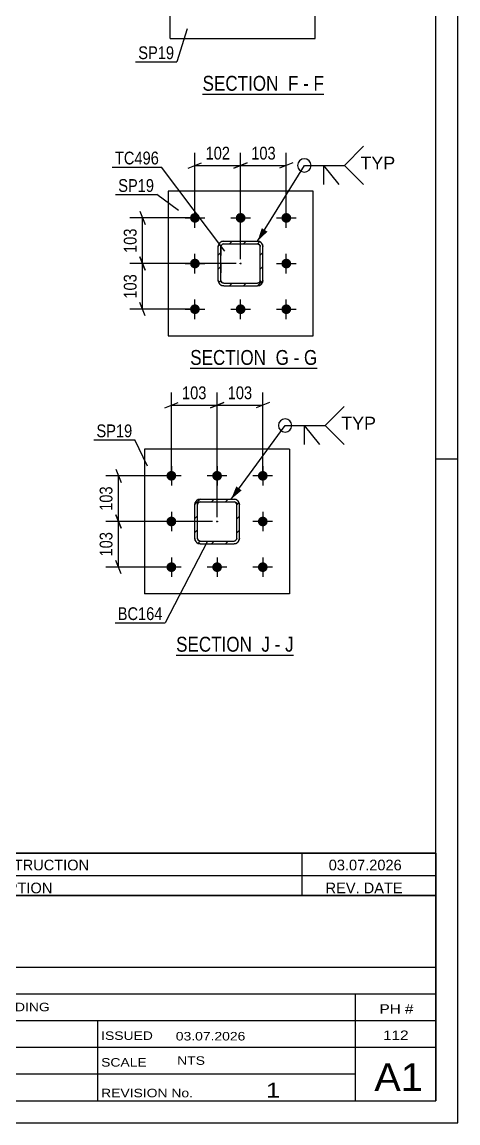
# Model space of a CAD drawing. Header units: millimetres. Extents: x 0 to 841, y 0 to 594.
# Drawn here: x 743.2 to 841, y 0 to 247.1 of the extents above; entities that cross this region are included whole.
import ezdxf

# ---------------------------------------------------------------- set-up
doc = ezdxf.new("R2010")
doc.units = ezdxf.units.MM
doc.linetypes.add('DXK_LINE_DOT2', pattern=[3.9198, 1.9599, -1.9599])
doc.linetypes.add('DXK_LINE_DOT3', pattern=[5.9187, 2.979, -0.9799, 0.9799, -0.9799])
doc.styles.add('Arial', font='ARIAL.TTF', dxfattribs={"height": 0.2})
doc.styles.add('Arial Narrow', font='ARIALN.TTF', dxfattribs={"height": 0.2})

# ---------------------------------------------------------------- blocks, each defined once
blk = doc.blocks.new('Unknown-761549663-1133')
at = {"color": 5, "linetype": 'Continuous'}
for p, q in [((841, 0), (841, 594)), ((836, 5), (836, 589)), ((841, 149), (836, 149)), ((5, 5), (836, 5)), ((0, 0), (841, 0))]:
    blk.add_line(p, q, dxfattribs=at)
blk = doc.blocks.new('Unknown-761549663-20040')
at = {"color": 7, "linetype": 'Continuous'}
for p, q in [((676, 51.05), (676, 5)), ((676, 51.05), (836, 51.05)), ((836, 51), (836, 5)), ((676, 35), (836, 35)), ((716.14, 35), (716.14, 5)), ((676, 29), (836, 29)), ((818, 5.05), (818, 29.05)), ((676, 23), (836, 23)), ((760.14, 23), (760.14, 5)), ((676, 17), (836, 17)), ((676, 11), (818, 11)), ((676, 5), (836, 5))]:
    blk.add_line(p, q, dxfattribs=at)
at = {"color": 7, "style": 'Arial Narrow'}
for s, height, width, p in [('DRAWING TITLE', 1.9089, 1.425378, (680.88, 30.61)), ('TRUSS', 1.909, 1.425378, (717.81, 30.59)), ('CONTRACT', 1.909, 1.425378, (680.88, 24.71)), ('TERMINAL BUILDING', 1.9089, 1.425378, (718.06, 25.07)), ('MODELLED BY', 1.9089, 1.425378, (680.88, 18.98)), ('GSK', 1.909, 1.425378, (717.88, 19.04)), ('ISSUED', 1.909, 1.425378, (760.94, 18.64)), ('03.07.2026', 1.909, 1.425378, (777.69, 18.52)), ('CONTRACT NO', 1.9089, 1.425378, (680.88, 12.66)), ('AN-C-1376', 1.909, 1.425378, (718.23, 12.78)), ('SCALE', 1.909, 1.425378, (760.94, 12.65)), ('A1', 6.204, 1.25, (822.24, 7.2)), ('DRAWING No', 1.909, 1.425378, (680.56, 7)), ('[TR.639]', 1.909, 1.425378, (718.46, 6.99)), ('REVISION No.', 1.9089, 1.425378, (760.94, 5.77)), ('1', 3.34, 1.5, (797.91, 5.68))]:
    blk.add_text(s, height=height, dxfattribs=dict(at, width=width)).set_placement(p)
at = {"color": 7, "linetype": 'Continuous', "style": 'Arial Narrow'}
for s, height, width, p in [('PH #', 2.1, 1.42538, (823.4, 24.55)), ('112', 2.1, 1.42538, (824.19, 18.65)), ('NTS', 1.909, 1.425378, (778, 13.05))]:
    blk.add_text(s, height=height, dxfattribs=dict(at, width=width)).set_placement(p)
blk = doc.blocks.new('Unknown-761549663-20041')
at = {"color": 7, "linetype": 'Continuous'}
for p, q in [((676, 60.55), (836, 60.55)), ((836, 60.55), (676, 60.55)), ((676, 60.55), (676, 55.55)), ((685, 60.55), (685, 55.55)), ((709, 60.55), (709, 55.55)), ((806, 60.55), (806, 55.55)), ((836, 60.55), (836, 55.55)), ((676, 55.55), (836, 55.55)), ((676, 55.55), (676, 51.05)), ((676, 55.55), (836, 55.55)), ((685, 55.55), (685, 51.05)), ((709, 55.55), (709, 51.05)), ((806, 55.55), (806, 51.05)), ((836, 55.55), (836, 51.05)), ((836, 51.05), (676, 51.05))]:
    blk.add_line(p, q, dxfattribs=at)
at = {"color": 7, "linetype": 'Continuous', "style": 'Arial Narrow'}
for s, height, width, p in [('1', 2.39, 1.196471, (679.16, 56.7)), ('0', 2.39, 1.196471, (694, 56.7)), ('ISSUED FOR CONSTRUCTION', 2.3861, 1.196471, (711, 56.7)), ('03.07.2026', 2.386, 1.196471, (812, 56.7)), ('No', 2.386, 1.2, (677.54, 51.55)), ('REV MARK', 2.386, 1.2, (686, 51.55)), ('REVISION DESCRIPTION', 2.3861, 1.2, (711, 51.55)), ('REV. DATE', 2.386, 1.2, (811.28, 51.55))]:
    blk.add_text(s, height=height, dxfattribs=dict(at, width=width)).set_placement(p)
blk = doc.blocks.new('Unknown-761549663-16 - 16524')
at = {"color": 6, "linetype": 'Continuous'}
blk.add_line((783.7, 230.91), (810.91, 230.91), dxfattribs=at)
at = {"color": 0, "linetype": 'Continuous'}
blk.add_wipeout([(801.81, 231.66), (801.81, 235.16), (783.7, 235.16), (783.7, 231.66)], dxfattribs=at)
at = {"color": 7, "linetype": 'Continuous', "style": 'Arial Narrow'}
blk.add_text('SECTION ', height=3.34, dxfattribs=at).set_placement((783.7, 231.66))
at = {"color": 0, "linetype": 'Continuous'}
blk.add_wipeout([(805.2, 231.66), (805.2, 235.16), (802.86, 235.16), (802.86, 231.66)], dxfattribs=at)
blk.add_wipeout([(807.52, 231.66), (807.52, 235.16), (806.25, 235.16), (806.25, 231.66)], dxfattribs=at)
at = {"color": 7, "linetype": 'Continuous', "style": 'Arial Narrow'}
blk.add_text('F', height=3.34, dxfattribs=at).set_placement((802.86, 231.66))
at = {"color": 0, "linetype": 'Continuous'}
blk.add_wipeout([(810.91, 231.66), (810.91, 235.16), (808.57, 235.16), (808.57, 231.66)], dxfattribs=at)
at = {"color": 7, "linetype": 'Continuous', "style": 'Arial Narrow'}
for s, p in [('F', (808.57, 231.66)), ('-', (806.25, 231.66))]:
    blk.add_text(s, height=3.34, dxfattribs=at).set_placement(p)
blk = doc.blocks.new('Unknown-761549663-25 - 16659')
at = {"color": 6, "linetype": 'Continuous'}
blk.add_line((780.92, 169.38), (809.42, 169.38), dxfattribs=at)
at = {"color": 0, "linetype": 'Continuous'}
blk.add_wipeout([(799.03, 170.13), (799.03, 173.63), (780.92, 173.63), (780.92, 170.13)], dxfattribs=at)
at = {"color": 7, "linetype": 'Continuous', "style": 'Arial Narrow'}
blk.add_text('SECTION ', height=3.34, dxfattribs=at).set_placement((780.92, 170.13))
at = {"color": 0, "linetype": 'Continuous'}
blk.add_wipeout([(803.07, 170.13), (803.07, 173.63), (800.08, 173.63), (800.08, 170.13)], dxfattribs=at)
at = {"color": 7, "linetype": 'Continuous', "style": 'Arial Narrow'}
blk.add_text('G', height=3.34, dxfattribs=at).set_placement((800.08, 170.13))
at = {"color": 0, "linetype": 'Continuous'}
blk.add_wipeout([(805.39, 170.13), (805.39, 173.63), (804.12, 173.63), (804.12, 170.13)], dxfattribs=at)
blk.add_wipeout([(809.42, 170.13), (809.42, 173.63), (806.44, 173.63), (806.44, 170.13)], dxfattribs=at)
at = {"color": 7, "linetype": 'Continuous', "style": 'Arial Narrow'}
for s, p in [('G', (806.44, 170.13)), ('-', (804.12, 170.13))]:
    blk.add_text(s, height=3.34, dxfattribs=at).set_placement(p)
blk = doc.blocks.new('Unknown-761549663-46 - 16930')
at = {"color": 6, "linetype": 'Continuous'}
blk.add_line((777.76, 105.02), (804.12, 105.02), dxfattribs=at)
at = {"color": 0, "linetype": 'Continuous'}
blk.add_wipeout([(795.86, 105.77), (795.86, 109.27), (777.76, 109.27), (777.76, 105.77)], dxfattribs=at)
at = {"color": 7, "linetype": 'Continuous', "style": 'Arial Narrow'}
blk.add_text('SECTION ', height=3.34, dxfattribs=at).set_placement((777.76, 105.77))
at = {"color": 0, "linetype": 'Continuous'}
blk.add_wipeout([(798.83, 105.77), (798.83, 109.27), (796.91, 109.27), (796.91, 105.77)], dxfattribs=at)
at = {"color": 7, "linetype": 'Continuous', "style": 'Arial Narrow'}
blk.add_text('J', height=3.34, dxfattribs=at).set_placement((796.91, 105.77))
at = {"color": 0, "linetype": 'Continuous'}
blk.add_wipeout([(801.16, 105.77), (801.16, 109.27), (799.88, 109.27), (799.88, 105.77)], dxfattribs=at)
blk.add_wipeout([(804.12, 105.77), (804.12, 109.27), (802.21, 109.27), (802.21, 105.77)], dxfattribs=at)
at = {"color": 7, "linetype": 'Continuous', "style": 'Arial Narrow'}
for s, p in [('J', (802.21, 105.77)), ('-', (799.88, 105.77))]:
    blk.add_text(s, height=3.34, dxfattribs=at).set_placement(p)
blk = doc.blocks.new('Part-761549663-16557 - 16524')
at = {"color": 2, "linetype": 'Continuous'}
for p, q in [((776.45, 243.35), (776.45, 275.85)), ((776.45, 275.85), (808.95, 275.85)), ((808.95, 243.35), (808.95, 275.85)), ((776.45, 243.35), (808.95, 243.35))]:
    blk.add_line(p, q, dxfattribs=at)
blk = doc.blocks.new('Part-761549663-16690 - 16659')
at = {"color": 2, "linetype": 'Continuous'}
for p, q in [((775.98, 209.13), (775.98, 176.63)), ((808.48, 209.13), (775.98, 209.13)), ((808.48, 176.63), (808.48, 209.13)), ((775.98, 176.63), (808.48, 176.63))]:
    blk.add_line(p, q, dxfattribs=at)
blk = doc.blocks.new('Part-761549663-16673 - 16659')
at = {"linetype": 'Continuous'}
h = blk.add_hatch(dxfattribs=at)
h.set_pattern_fill('', scale=0.7, style=0, pattern_type=0)
h.set_pattern_definition([(45, (796.0334, 187.8789), (-1.57154, 1.57154), [])])
h.paths.add_polyline_path([(788.43, 187.88), (796.03, 187.88), (796.49, 187.97), (796.88, 188.23), (797.14, 188.62), (797.23, 189.08), (797.23, 196.68), (797.14, 197.14), (796.88, 197.53), (796.49, 197.79), (796.03, 197.88), (788.43, 197.88), (787.97, 197.79), (787.58, 197.53), (787.32, 197.14), (787.23, 196.68), (787.23, 189.08), (787.32, 188.62), (787.58, 188.23), (787.97, 187.97)])
h.paths.add_polyline_path([(787.88, 188.85), (787.83, 189.08), (787.83, 196.68), (787.88, 196.91), (788.01, 197.1), (788.2, 197.23), (788.43, 197.28), (796.03, 197.28), (796.26, 197.23), (796.46, 197.1), (796.59, 196.91), (796.63, 196.68), (796.63, 189.08), (796.59, 188.85), (796.46, 188.65), (796.26, 188.52), (796.03, 188.48), (788.43, 188.48), (788.2, 188.52), (788.01, 188.65)])
blk.add_hatch(color=30, dxfattribs=at).paths.add_polyline_path([(792.23, 192.78, -1), (792.23, 192.98, -1)])
at = {"color": 7, "linetype": 'DXK_LINE_DOT2'}
for p, q in [((787.97, 197.79), (788.43, 197.88)), ((788.43, 197.88), (796.03, 197.88)), ((796.03, 197.88), (796.49, 197.79)), ((787.23, 196.68), (787.32, 197.14)), ((787.23, 189.08), (787.23, 196.68)), ((787.88, 196.91), (787.83, 196.68)), ((787.83, 196.68), (787.83, 189.08)), ((788.01, 197.1), (787.88, 196.91)), ((788.2, 197.23), (788.01, 197.1)), ((788.43, 197.28), (788.2, 197.23)), ((788.43, 197.28), (796.03, 197.28)), ((796.26, 197.23), (796.03, 197.28)), ((796.46, 197.1), (796.26, 197.23)), ((796.59, 196.91), (796.46, 197.1)), ((796.63, 196.68), (796.59, 196.91)), ((796.63, 189.08), (796.63, 196.68)), ((797.14, 197.14), (797.23, 196.68)), ((797.23, 189.08), (797.23, 196.68)), ((787.32, 188.62), (787.23, 189.08)), ((787.83, 189.08), (787.88, 188.85)), ((787.88, 188.85), (788.01, 188.65)), ((788.43, 187.88), (787.97, 187.97)), ((788.01, 188.65), (788.2, 188.52)), ((788.2, 188.52), (788.43, 188.48)), ((788.43, 188.48), (796.03, 188.48)), ((788.43, 187.88), (796.03, 187.88)), ((796.03, 188.48), (796.26, 188.52)), ((796.49, 187.97), (796.03, 187.88)), ((796.26, 188.52), (796.46, 188.65)), ((796.46, 188.65), (796.59, 188.85)), ((796.59, 188.85), (796.63, 189.08)), ((797.23, 189.08), (797.14, 188.62))]:
    blk.add_line(p, q, dxfattribs=at)
at = {"color": 2, "linetype": 'Continuous'}
for p, q in [((788.43, 197.88), (787.97, 197.79)), ((788.43, 197.88), (796.03, 197.88)), ((796.49, 197.79), (796.03, 197.88)), ((787.32, 197.14), (787.23, 196.68)), ((787.23, 189.08), (787.23, 196.68)), ((787.83, 196.68), (787.88, 196.91)), ((787.83, 189.08), (787.83, 196.68)), ((787.88, 196.91), (788.01, 197.1)), ((788.01, 197.1), (788.2, 197.23)), ((788.2, 197.23), (788.43, 197.28)), ((788.43, 197.28), (796.03, 197.28)), ((796.03, 197.28), (796.26, 197.23)), ((796.26, 197.23), (796.46, 197.1)), ((796.46, 197.1), (796.59, 196.91)), ((796.59, 196.91), (796.63, 196.68)), ((796.63, 189.08), (796.63, 196.68)), ((797.23, 196.68), (797.14, 197.14)), ((797.23, 189.08), (797.23, 196.68)), ((787.23, 189.08), (787.32, 188.62)), ((787.88, 188.85), (787.83, 189.08)), ((788.01, 188.65), (787.88, 188.85)), ((787.97, 187.97), (788.43, 187.88)), ((788.2, 188.52), (788.01, 188.65)), ((788.43, 188.48), (788.2, 188.52)), ((788.43, 188.48), (796.03, 188.48)), ((788.43, 187.88), (796.03, 187.88)), ((796.26, 188.52), (796.03, 188.48)), ((796.03, 187.88), (796.49, 187.97)), ((796.46, 188.65), (796.26, 188.52)), ((796.59, 188.85), (796.46, 188.65)), ((796.63, 189.08), (796.59, 188.85)), ((797.14, 188.62), (797.23, 189.08))]:
    blk.add_line(p, q, dxfattribs=at)
at = {"color": 7, "linetype": 'DXK_LINE_DOT3'}
blk.add_line((792.23, 192.88), (792.23, 192.88), dxfattribs=at)
at = {"color": 30, "linetype": 'DXK_LINE_DOT3'}
blk.add_line((792.23, 192.88), (792.23, 192.88), dxfattribs=at)
at = {"color": 30, "linetype": 'Continuous'}
blk.add_circle((792.23, 192.88), 0.1, dxfattribs=at)
at = {"color": 7, "linetype": 'DXK_LINE_DOT2'}
for centre, start, end in [((788.43, 196.68), 112.4999, 157.4999), ((796.03, 196.68), 22.4999, 67.4999), ((788.43, 189.08), 202.4999, 247.4999), ((796.03, 189.08), 292.4999, 337.4999)]:
    blk.add_arc(centre, 1.2, start, end, dxfattribs=at)
at = {"color": 2, "linetype": 'Continuous'}
for centre, start, end in [((788.43, 196.68), 112.4999, 157.4999), ((796.03, 196.68), 22.4999, 67.4999), ((788.43, 189.08), 202.4999, 247.4999), ((796.03, 189.08), 292.4999, 337.4999)]:
    blk.add_arc(centre, 1.2, start, end, dxfattribs=at)
blk = doc.blocks.new('Bolt-761549663-16736 - 16659')
at = {"linetype": 'Continuous'}
for points in [[(781.98, 204.23, -1), (781.98, 202.03, -1)], [(792.23, 204.23, -1), (792.23, 202.03, -1)], [(802.48, 204.23, -1), (802.48, 202.03, -1)], [(781.98, 193.98, -1), (781.98, 191.78, -1)], [(802.48, 193.98, -1), (802.48, 191.78, -1)], [(781.98, 183.73, -1), (781.98, 181.53, -1)], [(792.23, 183.73, -1), (792.23, 181.53, -1)], [(802.48, 183.73, -1), (802.48, 181.53, -1)]]:
    blk.add_hatch(color=1, dxfattribs=at).paths.add_polyline_path(points)
at = {"color": 1, "linetype": 'Continuous'}
for p, q in [((781.98, 200.93), (781.98, 205.33)), ((792.23, 200.93), (792.23, 205.33)), ((802.48, 200.93), (802.48, 205.33)), ((779.78, 203.13), (784.18, 203.13)), ((790.03, 203.13), (794.43, 203.13)), ((800.28, 203.13), (804.68, 203.13)), ((779.78, 192.88), (784.18, 192.88)), ((781.98, 190.68), (781.98, 195.08)), ((800.28, 192.88), (804.68, 192.88)), ((802.48, 190.68), (802.48, 195.08)), ((781.98, 180.43), (781.98, 184.83)), ((792.23, 180.43), (792.23, 184.83)), ((802.48, 180.43), (802.48, 184.83)), ((779.78, 182.63), (784.18, 182.63)), ((790.03, 182.63), (794.43, 182.63)), ((800.28, 182.63), (804.68, 182.63))]:
    blk.add_line(p, q, dxfattribs=at)
blk = doc.blocks.new('Part-761549663-16959 - 16930')
at = {"linetype": 'Continuous'}
h = blk.add_hatch(dxfattribs=at)
h.set_pattern_fill('', scale=0.7, style=0, pattern_type=0)
h.set_pattern_definition([(45, (783.1527, 139.9923), (-1.57154, 1.57154), [])])
h.paths.add_polyline_path([(790.75, 139.99), (783.15, 139.99), (782.69, 139.9), (782.3, 139.64), (782.04, 139.25), (781.95, 138.79), (781.95, 131.19), (782.04, 130.73), (782.3, 130.34), (782.69, 130.08), (783.15, 129.99), (790.75, 129.99), (791.21, 130.08), (791.6, 130.34), (791.86, 130.73), (791.95, 131.19), (791.95, 138.79), (791.86, 139.25), (791.6, 139.64), (791.21, 139.9)])
h.paths.add_polyline_path([(791.31, 139.02), (791.35, 138.79), (791.35, 131.19), (791.31, 130.96), (791.18, 130.77), (790.98, 130.64), (790.75, 130.59), (783.15, 130.59), (782.92, 130.64), (782.73, 130.77), (782.6, 130.96), (782.55, 131.19), (782.55, 138.79), (782.6, 139.02), (782.73, 139.22), (782.92, 139.35), (783.15, 139.39), (790.75, 139.39), (790.98, 139.35), (791.18, 139.22)])
blk.add_hatch(color=30, dxfattribs=at).paths.add_polyline_path([(786.95, 134.89, -1), (786.95, 135.09, -1)])
at = {"color": 7, "linetype": 'DXK_LINE_DOT2'}
for p, q in [((781.95, 138.79), (782.04, 139.25)), ((781.95, 131.19), (781.95, 138.79)), ((782.6, 139.02), (782.55, 138.79)), ((782.55, 131.19), (782.55, 138.79)), ((782.73, 139.22), (782.6, 139.02)), ((782.69, 139.9), (783.15, 139.99)), ((782.92, 139.35), (782.73, 139.22)), ((783.15, 139.39), (782.92, 139.35)), ((783.15, 139.99), (790.75, 139.99)), ((783.15, 139.39), (790.75, 139.39)), ((790.75, 139.99), (791.21, 139.9)), ((790.98, 139.35), (790.75, 139.39)), ((791.18, 139.22), (790.98, 139.35)), ((791.31, 139.02), (791.18, 139.22)), ((791.35, 138.79), (791.31, 139.02)), ((791.35, 131.19), (791.35, 138.79)), ((791.86, 139.25), (791.95, 138.79)), ((791.95, 131.19), (791.95, 138.79)), ((782.04, 130.73), (781.95, 131.19)), ((782.55, 131.19), (782.6, 130.96)), ((782.6, 130.96), (782.73, 130.77)), ((791.18, 130.77), (791.31, 130.96)), ((791.31, 130.96), (791.35, 131.19)), ((791.95, 131.19), (791.86, 130.73)), ((783.15, 129.99), (782.69, 130.08)), ((782.73, 130.77), (782.92, 130.64)), ((782.92, 130.64), (783.15, 130.59)), ((783.15, 130.59), (790.75, 130.59)), ((783.15, 129.99), (790.75, 129.99)), ((790.75, 130.59), (790.98, 130.64)), ((791.21, 130.08), (790.75, 129.99)), ((790.98, 130.64), (791.18, 130.77))]:
    blk.add_line(p, q, dxfattribs=at)
at = {"color": 2, "linetype": 'Continuous'}
for p, q in [((782.04, 139.25), (781.95, 138.79)), ((781.95, 131.19), (781.95, 138.79)), ((782.55, 138.79), (782.6, 139.02)), ((782.55, 131.19), (782.55, 138.79)), ((782.6, 139.02), (782.73, 139.22)), ((783.15, 139.99), (782.69, 139.9)), ((782.73, 139.22), (782.92, 139.35)), ((782.92, 139.35), (783.15, 139.39)), ((783.15, 139.99), (790.75, 139.99)), ((783.15, 139.39), (790.75, 139.39)), ((791.21, 139.9), (790.75, 139.99)), ((790.75, 139.39), (790.98, 139.35)), ((790.98, 139.35), (791.18, 139.22)), ((791.18, 139.22), (791.31, 139.02)), ((791.31, 139.02), (791.35, 138.79)), ((791.35, 131.19), (791.35, 138.79)), ((791.95, 138.79), (791.86, 139.25)), ((791.95, 131.19), (791.95, 138.79)), ((781.95, 131.19), (782.04, 130.73)), ((782.6, 130.96), (782.55, 131.19)), ((782.73, 130.77), (782.6, 130.96)), ((791.31, 130.96), (791.18, 130.77)), ((791.35, 131.19), (791.31, 130.96)), ((791.86, 130.73), (791.95, 131.19)), ((782.69, 130.08), (783.15, 129.99)), ((782.92, 130.64), (782.73, 130.77)), ((783.15, 130.59), (782.92, 130.64)), ((783.15, 130.59), (790.75, 130.59)), ((783.15, 129.99), (790.75, 129.99)), ((790.98, 130.64), (790.75, 130.59)), ((790.75, 129.99), (791.21, 130.08)), ((791.18, 130.77), (790.98, 130.64))]:
    blk.add_line(p, q, dxfattribs=at)
at = {"color": 7, "linetype": 'DXK_LINE_DOT3'}
blk.add_line((786.95, 134.99), (786.95, 134.99), dxfattribs=at)
at = {"color": 30, "linetype": 'DXK_LINE_DOT3'}
blk.add_line((786.95, 134.99), (786.95, 134.99), dxfattribs=at)
at = {"color": 30, "linetype": 'Continuous'}
blk.add_circle((786.95, 134.99), 0.1, dxfattribs=at)
at = {"color": 7, "linetype": 'DXK_LINE_DOT2'}
for centre, start, end in [((783.15, 138.79), 112.5001, 157.5001), ((790.75, 138.79), 22.5001, 67.5001), ((783.15, 131.19), 202.5001, 247.5001), ((790.75, 131.19), 292.5001, 337.5001)]:
    blk.add_arc(centre, 1.2, start, end, dxfattribs=at)
at = {"color": 2, "linetype": 'Continuous'}
for centre, start, end in [((783.15, 138.79), 112.5001, 157.5001), ((790.75, 138.79), 22.5001, 67.5001), ((783.15, 131.19), 202.5001, 247.5001), ((790.75, 131.19), 292.5001, 337.5001)]:
    blk.add_arc(centre, 1.2, start, end, dxfattribs=at)
blk = doc.blocks.new('Part-761549663-16962 - 16930')
at = {"color": 2, "linetype": 'Continuous'}
for p, q in [((803.2, 151.24), (770.7, 151.24)), ((770.7, 151.24), (770.7, 118.74)), ((803.2, 151.24), (803.2, 118.74)), ((803.2, 118.74), (770.7, 118.74))]:
    blk.add_line(p, q, dxfattribs=at)
blk = doc.blocks.new('Bolt-761549663-17008 - 16930')
at = {"linetype": 'Continuous'}
for points in [[(776.7, 144.14, -1), (776.7, 146.34, -1)], [(786.95, 144.14, -1), (786.95, 146.34, -1)], [(797.2, 144.14, -1), (797.2, 146.34, -1)], [(776.7, 133.89, -1), (776.7, 136.09, -1)], [(797.2, 133.89, -1), (797.2, 136.09, -1)], [(776.7, 123.64, -1), (776.7, 125.84, -1)], [(786.95, 123.64, -1), (786.95, 125.84, -1)], [(797.2, 123.64, -1), (797.2, 125.84, -1)]]:
    blk.add_hatch(color=1, dxfattribs=at).paths.add_polyline_path(points)
at = {"color": 1, "linetype": 'Continuous'}
for p, q in [((776.7, 147.44), (776.7, 143.04)), ((786.95, 147.44), (786.95, 143.04)), ((797.2, 147.44), (797.2, 143.04)), ((778.9, 145.24), (774.5, 145.24)), ((789.15, 145.24), (784.75, 145.24)), ((799.4, 145.24), (795, 145.24)), ((776.7, 137.19), (776.7, 132.79)), ((797.2, 137.19), (797.2, 132.79)), ((778.9, 134.99), (774.5, 134.99)), ((799.4, 134.99), (795, 134.99)), ((776.7, 126.94), (776.7, 122.54)), ((786.95, 126.94), (786.95, 122.54)), ((797.2, 126.94), (797.2, 122.54)), ((778.9, 124.74), (774.5, 124.74)), ((789.15, 124.74), (784.75, 124.74)), ((799.4, 124.74), (795, 124.74))]:
    blk.add_line(p, q, dxfattribs=at)
blk = doc.blocks.new('StraightDimension-761549663-17561 - 16659')
at = {"color": 7, "linetype": 'Continuous'}
for p, q in [((780.98, 203.13), (767.39, 203.13)), ((769.64, 204.63), (770.84, 201.63)), ((770.24, 192.88), (770.24, 203.13)), ((791.23, 192.88), (767.39, 192.88)), ((770.84, 191.38), (769.64, 194.38))]:
    blk.add_line(p, q, dxfattribs=at)
at = {"color": 0}
blk.add_wipeout([(769.49, 201.35), (765.29, 201.35), (765.29, 194.66), (769.49, 194.66)], dxfattribs=at)
at = {"color": 3, "style": 'Arial Narrow'}
blk.add_text('103', height=2.863, rotation=90.0002, dxfattribs=at).set_placement((768.89, 195.26))
blk = doc.blocks.new('StraightDimension-761549663-17562 - 16659')
at = {"color": 7, "linetype": 'Continuous'}
for p, q in [((791.23, 192.88), (767.39, 192.88)), ((769.64, 194.38), (770.84, 191.38)), ((770.24, 182.63), (770.24, 192.88)), ((770.84, 181.13), (769.64, 184.13)), ((780.98, 182.63), (767.39, 182.63))]:
    blk.add_line(p, q, dxfattribs=at)
at = {"color": 0}
blk.add_wipeout([(769.49, 191.1), (765.29, 191.1), (765.29, 184.41), (769.49, 184.41)], dxfattribs=at)
at = {"color": 3, "style": 'Arial Narrow'}
blk.add_text('103', height=2.863, rotation=90.0002, dxfattribs=at).set_placement((768.89, 185.01))
blk = doc.blocks.new('StraightDimension-761549663-17582 - 16659')
at = {"color": 7, "linetype": 'Continuous'}
for p, q in [((792.23, 193.88), (792.23, 217.72)), ((802.48, 204.13), (802.48, 217.72)), ((790.73, 214.27), (793.73, 215.47)), ((803.98, 215.47), (800.98, 214.27)), ((792.23, 214.87), (802.48, 214.87))]:
    blk.add_line(p, q, dxfattribs=at)
at = {"color": 0}
blk.add_wipeout([(800.7, 215.62), (800.7, 219.82), (794.02, 219.82), (794.02, 215.62)], dxfattribs=at)
at = {"color": 3, "style": 'Arial Narrow'}
blk.add_text('103', height=2.863, dxfattribs=at).set_placement((794.62, 216.22))
blk = doc.blocks.new('StraightDimension-761549663-17583 - 16659')
at = {"color": 7, "linetype": 'Continuous'}
for p, q in [((781.98, 204.13), (781.98, 217.72)), ((792.23, 193.88), (792.23, 217.72)), ((780.48, 214.27), (783.48, 215.47)), ((793.73, 215.47), (790.73, 214.27)), ((781.98, 214.87), (792.23, 214.87))]:
    blk.add_line(p, q, dxfattribs=at)
at = {"color": 0}
blk.add_wipeout([(790.45, 215.62), (790.45, 219.82), (783.77, 219.82), (783.77, 215.62)], dxfattribs=at)
at = {"color": 3, "style": 'Arial Narrow'}
blk.add_text('102', height=2.863, dxfattribs=at).set_placement((784.37, 216.22))
blk = doc.blocks.new('StraightDimension-761549663-17644 - 16930')
at = {"color": 7, "linetype": 'Continuous'}
for p, q in [((786.95, 135.99), (786.95, 163.94)), ((797.2, 146.24), (797.2, 163.94)), ((785.45, 160.49), (788.45, 161.69)), ((786.95, 161.09), (797.2, 161.09)), ((798.7, 161.69), (795.7, 160.49))]:
    blk.add_line(p, q, dxfattribs=at)
at = {"color": 0}
blk.add_wipeout([(795.42, 161.84), (795.42, 166.04), (788.74, 166.04), (788.74, 161.84)], dxfattribs=at)
at = {"color": 3, "style": 'Arial Narrow'}
blk.add_text('103', height=2.863, dxfattribs=at).set_placement((789.34, 162.44))
blk = doc.blocks.new('StraightDimension-761549663-17645 - 16930')
at = {"color": 7, "linetype": 'Continuous'}
for p, q in [((776.7, 146.24), (776.7, 163.94)), ((786.95, 135.99), (786.95, 163.94)), ((775.2, 160.49), (778.2, 161.69)), ((776.7, 161.09), (786.95, 161.09)), ((788.45, 161.69), (785.45, 160.49))]:
    blk.add_line(p, q, dxfattribs=at)
at = {"color": 0}
blk.add_wipeout([(785.17, 161.84), (785.17, 166.04), (778.49, 166.04), (778.49, 161.84)], dxfattribs=at)
at = {"color": 3, "style": 'Arial Narrow'}
blk.add_text('103', height=2.863, dxfattribs=at).set_placement((779.09, 162.44))
blk = doc.blocks.new('StraightDimension-761549663-17665 - 16930')
at = {"color": 7, "linetype": 'Continuous'}
for p, q in [((764.22, 146.74), (765.42, 143.74)), ((775.7, 145.24), (761.97, 145.24)), ((764.82, 134.99), (764.82, 145.24)), ((765.42, 133.49), (764.22, 136.49)), ((785.95, 134.99), (761.97, 134.99))]:
    blk.add_line(p, q, dxfattribs=at)
at = {"color": 0}
blk.add_wipeout([(764.07, 143.46), (759.87, 143.46), (759.87, 136.78), (764.07, 136.78)], dxfattribs=at)
at = {"color": 3, "style": 'Arial Narrow'}
blk.add_text('103', height=2.863, rotation=90.0002, dxfattribs=at).set_placement((763.47, 137.38))
blk = doc.blocks.new('StraightDimension-761549663-17666 - 16930')
at = {"color": 7, "linetype": 'Continuous'}
for p, q in [((764.22, 136.49), (765.42, 133.49)), ((785.95, 134.99), (761.97, 134.99)), ((764.82, 124.74), (764.82, 134.99)), ((765.42, 123.24), (764.22, 126.24)), ((775.7, 124.74), (761.97, 124.74))]:
    blk.add_line(p, q, dxfattribs=at)
at = {"color": 0}
blk.add_wipeout([(764.07, 133.21), (759.87, 133.21), (759.87, 126.53), (764.07, 126.53)], dxfattribs=at)
at = {"color": 3, "style": 'Arial Narrow'}
blk.add_text('103', height=2.863, rotation=90.0002, dxfattribs=at).set_placement((763.47, 127.13))
blk = doc.blocks.new('Mark-761549663-17520 - 16524')
at = {"color": 0}
blk.add_wipeout([(777.31, 238.76), (777.31, 241.76), (769.27, 241.76), (769.27, 238.76)], dxfattribs=at)
blk.add_wipeout([(777.31, 238.76), (777.31, 241.76), (769.27, 241.76), (769.27, 238.76)], dxfattribs=at)
at = {"color": 30, "linetype": 'Continuous'}
for p in [(780.27, 245.55), (768.67, 238.16)]:
    blk.add_line(p, (777.91, 238.16), dxfattribs=at)
at = {"color": 3, "style": 'Arial Narrow'}
blk.add_text('SP19', height=2.863, dxfattribs=at).set_placement((769.27, 238.76))
blk = doc.blocks.new('Mark-761549663-17602 - 16659')
at = {"color": 0}
blk.add_wipeout([(773.91, 215.13), (773.91, 218.13), (764.04, 218.13), (764.04, 215.13)], dxfattribs=at)
blk.add_wipeout([(773.91, 215.13), (773.91, 218.13), (764.04, 218.13), (764.04, 215.13)], dxfattribs=at)
at = {"color": 30, "linetype": 'Continuous'}
for p in [(763.44, 214.53), (788.68, 195.63)]:
    blk.add_line(p, (774.51, 214.53), dxfattribs=at)
at = {"color": 3, "style": 'Arial Narrow'}
blk.add_text('TC496', height=2.863, dxfattribs=at).set_placement((764.04, 215.13))
blk = doc.blocks.new('Mark-761549663-17605 - 16659')
at = {"color": 0}
blk.add_wipeout([(772.81, 208.96), (772.81, 211.96), (764.77, 211.96), (764.77, 208.96)], dxfattribs=at)
blk.add_wipeout([(772.81, 208.96), (772.81, 211.96), (764.77, 211.96), (764.77, 208.96)], dxfattribs=at)
at = {"color": 30, "linetype": 'Continuous'}
for p in [(764.17, 208.36), (778.31, 204.75)]:
    blk.add_line(p, (773.41, 208.36), dxfattribs=at)
at = {"color": 3, "style": 'Arial Narrow'}
blk.add_text('SP19', height=2.863, dxfattribs=at).set_placement((764.77, 208.96))
blk = doc.blocks.new('WeldMark-761549663-17622 - 16659')
at = {"linetype": 'Continuous'}
blk.add_hatch(color=30, dxfattribs=at).paths.add_polyline_path([(798.25, 200.04), (796.03, 197.88), (796.97, 200.83)])
at = {"color": 30, "linetype": 'Continuous'}
for p, q in [((796.03, 197.88), (806.53, 214.9)), ((806.53, 214.9), (815.53, 214.9))]:
    blk.add_line(p, q, dxfattribs=at)
at = {"color": 3, "linetype": 'Continuous'}
for q in [(814.24, 210.62), (810.81, 210.62)]:
    blk.add_line((810.81, 214.9), q, dxfattribs=at)
for start, end in [(90, 270), (270, 90)]:
    blk.add_arc((806.53, 214.9), 1.5, start, end, dxfattribs=at)
at = {"color": 0, "linetype": 'Continuous'}
blk.add_wipeout([(826.9, 214), (826.9, 217), (819.13, 217), (819.13, 214)], dxfattribs=at)
blk.add_wipeout([(826.9, 214), (826.9, 217), (819.13, 217), (819.13, 214)], dxfattribs=at)
at = {"color": 3, "linetype": 'Continuous'}
for q in [(819.81, 219.19), (819.81, 210.62)]:
    blk.add_line((815.53, 214.9), q, dxfattribs=at)
at = {"color": 3, "linetype": 'Continuous', "style": 'Arial'}
blk.add_text('TYP', height=2.865, dxfattribs=at).set_placement((819.13, 214))
blk = doc.blocks.new('Mark-761549663-17685 - 16930')
at = {"color": 0}
blk.add_wipeout([(774.71, 112.87), (774.71, 115.87), (764.66, 115.87), (764.66, 112.87)], dxfattribs=at)
blk.add_wipeout([(774.71, 112.87), (774.71, 115.87), (764.66, 115.87), (764.66, 112.87)], dxfattribs=at)
at = {"color": 30, "linetype": 'Continuous'}
for p in [(784.81, 130.56), (764.06, 112.27)]:
    blk.add_line(p, (775.31, 112.27), dxfattribs=at)
at = {"color": 3, "style": 'Arial Narrow'}
blk.add_text('BC164', height=2.863, dxfattribs=at).set_placement((764.66, 112.87))
blk = doc.blocks.new('Mark-761549663-17688 - 16930')
at = {"color": 0}
blk.add_wipeout([(767.93, 153.9), (767.93, 156.9), (759.89, 156.9), (759.89, 153.9)], dxfattribs=at)
blk.add_wipeout([(767.93, 153.9), (767.93, 156.9), (759.89, 156.9), (759.89, 153.9)], dxfattribs=at)
at = {"color": 30, "linetype": 'Continuous'}
for p in [(759.29, 153.3), (771.37, 147.4)]:
    blk.add_line(p, (768.53, 153.3), dxfattribs=at)
at = {"color": 3, "style": 'Arial Narrow'}
blk.add_text('SP19', height=2.863, dxfattribs=at).set_placement((759.89, 153.9))
blk = doc.blocks.new('WeldMark-761549663-17723 - 16930')
at = {"linetype": 'Continuous'}
blk.add_hatch(color=30, dxfattribs=at).paths.add_polyline_path([(792.47, 141.97), (790.09, 139.99), (791.26, 142.86)])
at = {"color": 30, "linetype": 'Continuous'}
for p, q in [((790.09, 139.99), (802.21, 156.53)), ((802.21, 156.53), (811.21, 156.53))]:
    blk.add_line(p, q, dxfattribs=at)
at = {"color": 3, "linetype": 'Continuous'}
for q in [(809.93, 152.25), (806.5, 152.25)]:
    blk.add_line((806.5, 156.53), q, dxfattribs=at)
for start, end in [(90, 270), (270, 90)]:
    blk.add_arc((802.21, 156.53), 1.5, start, end, dxfattribs=at)
at = {"color": 0, "linetype": 'Continuous'}
blk.add_wipeout([(822.59, 155.63), (822.59, 158.63), (814.81, 158.63), (814.81, 155.63)], dxfattribs=at)
blk.add_wipeout([(822.59, 155.63), (822.59, 158.63), (814.81, 158.63), (814.81, 155.63)], dxfattribs=at)
at = {"color": 3, "linetype": 'Continuous'}
for q in [(815.5, 160.82), (815.5, 152.25)]:
    blk.add_line((811.21, 156.53), q, dxfattribs=at)
at = {"color": 3, "linetype": 'Continuous', "style": 'Arial'}
blk.add_text('TYP', height=2.865, dxfattribs=at).set_placement((814.81, 155.63))

msp = doc.modelspace()

# ---------------------------------------------------------------- block references
for name in ['Unknown-761549663-1133', 'Part-761549663-16557 - 16524', 'Part-761549663-16690 - 16659', 'Bolt-761549663-16736 - 16659', 'Part-761549663-16673 - 16659', 'Part-761549663-16962 - 16930', 'Bolt-761549663-17008 - 16930', 'Part-761549663-16959 - 16930', 'Unknown-761549663-20041', 'Unknown-761549663-20040']:
    msp.add_blockref(name, (0, 0))

# ---------------------------------------------------------------- next in the draw order: block references
for name in ['Mark-761549663-17520 - 16524', 'Unknown-761549663-16 - 16524', 'StraightDimension-761549663-17561 - 16659', 'Unknown-761549663-25 - 16659', 'StraightDimension-761549663-17644 - 16930', 'Unknown-761549663-46 - 16930']:
    msp.add_blockref(name, (0, 0))

# ---------------------------------------------------------------- next in the draw order: block references
for name in ['StraightDimension-761549663-17562 - 16659', 'StraightDimension-761549663-17645 - 16930', 'WeldMark-761549663-17723 - 16930']:
    msp.add_blockref(name, (0, 0))

# ---------------------------------------------------------------- next in the draw order: block references
for name in ['StraightDimension-761549663-17582 - 16659', 'StraightDimension-761549663-17665 - 16930']:
    msp.add_blockref(name, (0, 0))

# ---------------------------------------------------------------- next in the draw order: block references
for name in ['StraightDimension-761549663-17583 - 16659', 'WeldMark-761549663-17622 - 16659', 'Mark-761549663-17688 - 16930', 'StraightDimension-761549663-17666 - 16930']:
    msp.add_blockref(name, (0, 0))

# ---------------------------------------------------------------- next in the draw order: block references
for name in ['Mark-761549663-17602 - 16659', 'Mark-761549663-17685 - 16930']:
    msp.add_blockref(name, (0, 0))

# ---------------------------------------------------------------- next in the draw order: block references
msp.add_blockref('Mark-761549663-17605 - 16659', (0, 0))

doc.saveas('drawing.dxf')
